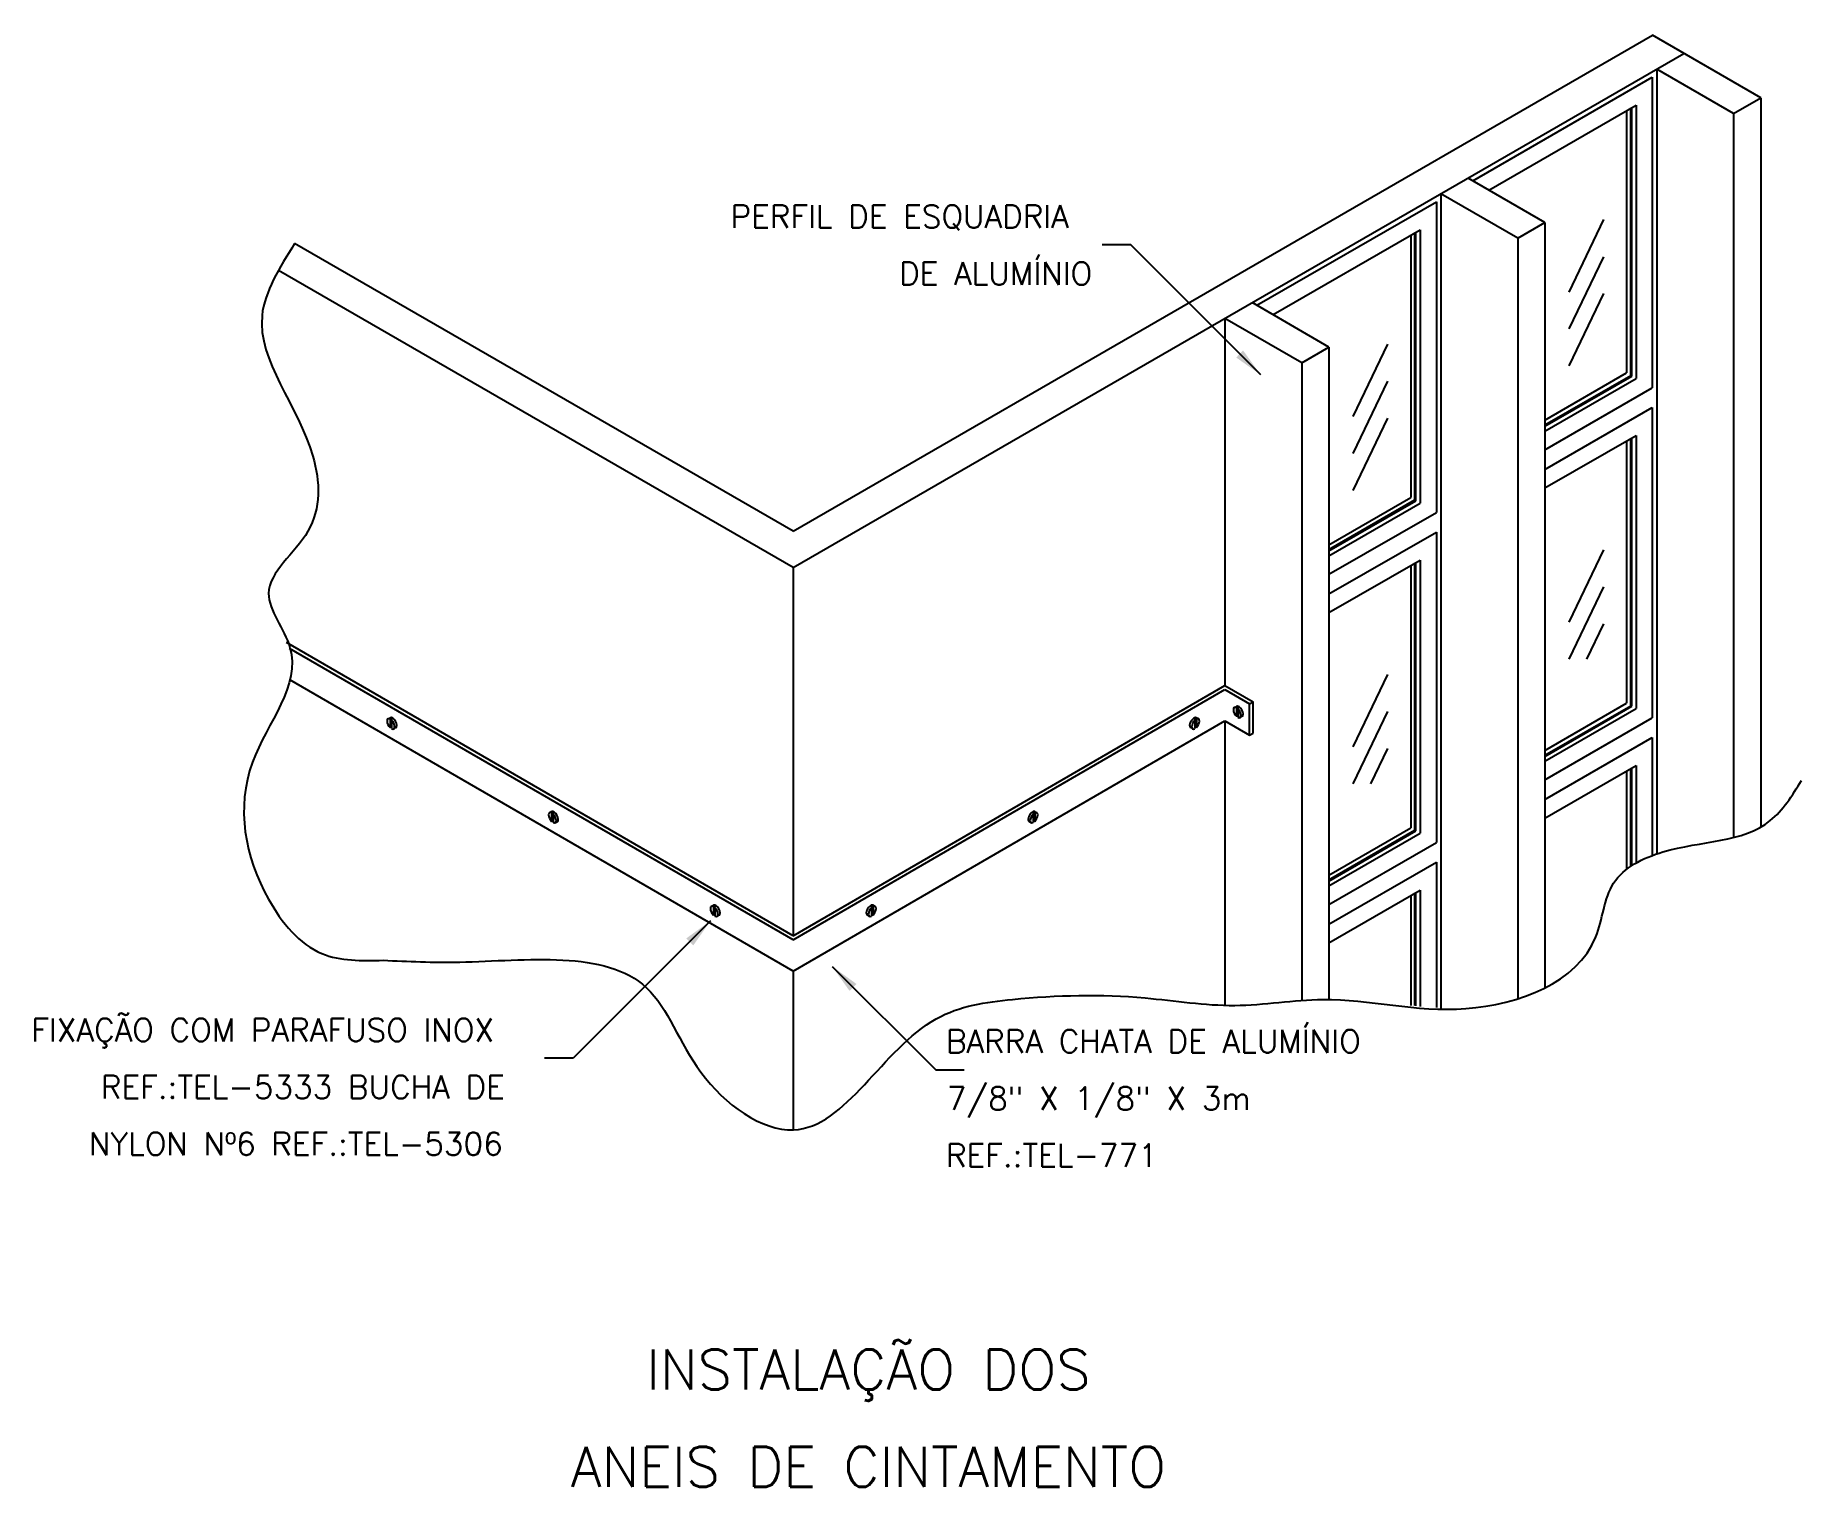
# Model space of a CAD drawing. Header units: millimetres. Extents: x -6472 to -6456.5, y -4657 to -4644.3.
import ezdxf
from ezdxf.enums import TextEntityAlignment as Align

# ---------------------------------------------------------------- set-up
doc = ezdxf.new("R2010")
doc.units = ezdxf.units.MM
doc.header["$LTSCALE"] = 10
doc.layers.add('Termotécnica', color=7, linetype='Continuous')
doc.styles.add('r140', font='romans.shx')
doc.styles.add('r80', font='romans.shx')

msp = doc.modelspace()

# ---------------------------------------------------------------- linework, layer by layer
at = {"layer": 'Termotécnica', "color": 2}
for p, q in [((-6465.345, -4648.655), (-6457.832, -4644.317)), ((-6456.886, -4644.863), (-6457.832, -4644.317)), ((-6465.345, -4648.972), (-6457.557, -4644.476)), ((-6457.795, -4644.613), (-6457.795, -4651.476)), ((-6457.124, -4645.001), (-6457.795, -4644.613)), ((-6459.404, -4645.589), (-6457.835, -4644.682)), ((-6457.835, -4644.682), (-6457.835, -4647.399)), ((-6459.262, -4645.67), (-6457.976, -4644.928)), ((-6457.976, -4644.928), (-6457.976, -4647.318)), ((-6457.124, -4645.001), (-6456.886, -4644.863)), ((-6456.886, -4644.863), (-6456.886, -4651.241)), ((-6458.059, -4644.975), (-6458.059, -4647.27)), ((-6457.124, -4645.001), (-6457.124, -4651.333)), ((-6459.011, -4646.09), (-6459.682, -4645.703)), ((-6459.682, -4645.703), (-6459.682, -4652.827)), ((-6458.773, -4645.953), (-6459.444, -4645.565)), ((-6461.292, -4646.678), (-6459.722, -4645.772)), ((-6459.722, -4645.772), (-6459.722, -4648.489)), ((-6461.15, -4646.76), (-6459.864, -4646.018)), ((-6459.864, -4646.018), (-6459.864, -4648.408)), ((-6459.011, -4646.09), (-6458.773, -4645.953)), ((-6458.773, -4645.953), (-6458.773, -4652.653)), ((-6465.345, -4648.655), (-6469.704, -4646.138)), ((-6459.946, -4646.065), (-6459.946, -4648.36)), ((-6459.011, -4646.09), (-6459.011, -4652.749)), ((-6465.345, -4648.972), (-6469.846, -4646.374)), ((-6460.899, -4647.18), (-6461.57, -4646.793)), ((-6461.57, -4646.793), (-6461.57, -4650.004)), ((-6460.661, -4647.043), (-6461.332, -4646.655)), ((-6460.899, -4647.18), (-6460.661, -4647.043)), ((-6460.661, -4647.043), (-6460.661, -4652.746)), ((-6460.899, -4647.18), (-6460.899, -4652.756)), ((-6458.773, -4647.683), (-6458.059, -4647.27)), ((-6458.773, -4647.778), (-6457.976, -4647.318)), ((-6458.773, -4647.941), (-6457.835, -4647.399)), ((-6458.773, -4648.113), (-6457.835, -4647.571)), ((-6457.835, -4647.571), (-6457.835, -4650.287)), ((-6458.773, -4648.276), (-6457.976, -4647.816)), ((-6458.059, -4647.864), (-6458.059, -4650.159)), ((-6457.976, -4647.816), (-6457.976, -4650.206)), ((-6460.661, -4648.773), (-6459.946, -4648.36)), ((-6460.661, -4648.868), (-6459.864, -4648.408)), ((-6460.661, -4649.031), (-6459.722, -4648.489)), ((-6460.661, -4649.202), (-6459.722, -4648.661)), ((-6459.722, -4648.661), (-6459.722, -4651.377)), ((-6460.661, -4649.366), (-6459.864, -4648.906)), ((-6459.946, -4648.954), (-6459.946, -4651.248)), ((-6459.864, -4648.906), (-6459.864, -4651.296)), ((-6465.345, -4648.972), (-6465.345, -4652.193)), ((-6465.345, -4652.193), (-6469.776, -4649.628)), ((-6465.345, -4652.193), (-6461.57, -4650.004)), ((-6461.57, -4650.004), (-6461.324, -4650.146)), ((-6461.488, -4650.197), (-6461.47, -4650.186)), ((-6458.773, -4650.571), (-6458.059, -4650.159)), ((-6468.888, -4650.296), (-6468.87, -4650.285)), ((-6468.87, -4650.297), (-6468.865, -4650.294)), ((-6468.87, -4650.297), (-6468.87, -4650.371)), ((-6468.865, -4650.294), (-6468.851, -4650.304)), ((-6468.865, -4650.294), (-6468.865, -4650.368)), ((-6468.856, -4650.307), (-6468.851, -4650.304)), ((-6468.856, -4650.307), (-6468.856, -4650.381)), ((-6461.826, -4650.294), (-6461.839, -4650.304)), ((-6461.834, -4650.307), (-6461.839, -4650.304)), ((-6461.834, -4650.307), (-6461.834, -4650.381)), ((-6461.826, -4650.294), (-6461.826, -4650.368)), ((-6461.82, -4650.297), (-6461.826, -4650.294)), ((-6461.802, -4650.296), (-6461.821, -4650.285)), ((-6461.82, -4650.297), (-6461.82, -4650.371)), ((-6461.57, -4650.313), (-6461.57, -4652.805)), ((-6461.47, -4650.198), (-6461.465, -4650.195)), ((-6461.47, -4650.198), (-6461.47, -4650.272)), ((-6461.47, -4650.272), (-6461.465, -4650.269)), ((-6461.465, -4650.195), (-6461.451, -4650.205)), ((-6461.465, -4650.195), (-6461.465, -4650.269)), ((-6461.465, -4650.269), (-6461.456, -4650.275)), ((-6461.456, -4650.208), (-6461.451, -4650.205)), ((-6461.456, -4650.208), (-6461.456, -4650.282)), ((-6461.438, -4650.284), (-6461.42, -4650.273)), ((-6458.773, -4650.666), (-6457.976, -4650.206)), ((-6458.773, -4650.829), (-6457.835, -4650.287)), ((-6468.87, -4650.371), (-6468.865, -4650.368)), ((-6468.865, -4650.368), (-6468.856, -4650.374)), ((-6468.838, -4650.383), (-6468.819, -4650.372)), ((-6461.852, -4650.383), (-6461.871, -4650.372)), ((-6461.826, -4650.368), (-6461.834, -4650.374)), ((-6461.82, -4650.371), (-6461.826, -4650.368)), ((-6458.773, -4651.001), (-6457.835, -4650.459)), ((-6457.835, -4650.459), (-6457.835, -4651.49)), ((-6458.773, -4651.164), (-6457.976, -4650.704)), ((-6458.059, -4650.752), (-6458.059, -4651.611)), ((-6457.976, -4650.704), (-6457.976, -4651.556)), ((-6467.476, -4651.117), (-6467.457, -4651.106)), ((-6467.457, -4651.118), (-6467.452, -4651.115)), ((-6467.457, -4651.118), (-6467.457, -4651.192)), ((-6467.452, -4651.115), (-6467.452, -4651.189)), ((-6467.452, -4651.115), (-6467.438, -4651.125)), ((-6463.238, -4651.115), (-6463.252, -4651.125)), ((-6463.233, -4651.118), (-6463.238, -4651.115)), ((-6463.238, -4651.115), (-6463.238, -4651.189)), ((-6463.215, -4651.117), (-6463.233, -4651.106)), ((-6463.233, -4651.118), (-6463.233, -4651.192)), ((-6467.457, -4651.192), (-6467.452, -4651.189)), ((-6467.452, -4651.189), (-6467.444, -4651.195)), ((-6467.444, -4651.128), (-6467.438, -4651.125)), ((-6467.444, -4651.128), (-6467.444, -4651.202)), ((-6467.426, -4651.204), (-6467.407, -4651.193)), ((-6463.265, -4651.204), (-6463.283, -4651.193)), ((-6463.247, -4651.128), (-6463.252, -4651.125)), ((-6463.247, -4651.128), (-6463.247, -4651.202)), ((-6463.238, -4651.189), (-6463.247, -4651.195)), ((-6463.233, -4651.192), (-6463.238, -4651.189)), ((-6460.661, -4651.661), (-6459.946, -4651.248)), ((-6460.661, -4651.756), (-6459.864, -4651.296)), ((-6460.661, -4651.919), (-6459.722, -4651.377)), ((-6460.661, -4652.091), (-6459.722, -4651.549)), ((-6459.722, -4651.549), (-6459.722, -4652.821)), ((-6460.661, -4652.254), (-6459.864, -4651.794)), ((-6459.946, -4651.842), (-6459.946, -4652.801)), ((-6459.864, -4651.794), (-6459.864, -4652.811)), ((-6466.061, -4651.936), (-6466.043, -4651.925)), ((-6466.043, -4651.937), (-6466.038, -4651.934)), ((-6466.043, -4651.937), (-6466.043, -4652.011)), ((-6466.043, -4652.011), (-6466.038, -4652.008)), ((-6466.038, -4651.934), (-6466.024, -4651.944)), ((-6466.038, -4651.934), (-6466.038, -4652.008)), ((-6466.038, -4652.008), (-6466.029, -4652.014)), ((-6466.029, -4651.947), (-6466.024, -4651.944)), ((-6466.029, -4651.947), (-6466.029, -4652.021)), ((-6466.011, -4652.023), (-6465.992, -4652.012)), ((-6464.679, -4652.023), (-6464.698, -4652.012)), ((-6464.653, -4651.934), (-6464.666, -4651.944)), ((-6464.661, -4651.947), (-6464.666, -4651.944)), ((-6464.661, -4651.947), (-6464.661, -4652.021)), ((-6464.653, -4652.008), (-6464.661, -4652.014)), ((-6464.653, -4651.934), (-6464.653, -4652.008)), ((-6464.647, -4651.937), (-6464.653, -4651.934)), ((-6464.647, -4652.011), (-6464.653, -4652.008)), ((-6464.629, -4651.936), (-6464.648, -4651.925)), ((-6464.647, -4651.937), (-6464.647, -4652.011)), ((-6465.345, -4652.502), (-6465.345, -4653.891))]:
    msp.add_line(p, q, dxfattribs=at)
at = {"layer": 'Termotécnica', "color": 1}
for p, q in [((-6458.023, -4647.291), (-6458.023, -4644.952)), ((-6458.013, -4647.297), (-6458.013, -4644.952)), ((-6458.261, -4645.929), (-6458.564, -4646.562)), ((-6459.91, -4648.381), (-6459.91, -4646.041)), ((-6459.9, -4648.387), (-6459.9, -4646.041)), ((-6458.261, -4646.253), (-6458.564, -4646.885)), ((-6458.261, -4646.576), (-6458.564, -4647.209)), ((-6460.149, -4647.019), (-6460.452, -4647.652)), ((-6460.149, -4647.342), (-6460.452, -4647.975)), ((-6458.773, -4647.725), (-6458.023, -4647.291)), ((-6458.773, -4647.736), (-6458.013, -4647.297)), ((-6460.149, -4647.666), (-6460.452, -4648.299)), ((-6458.023, -4650.18), (-6458.023, -4647.84)), ((-6458.013, -4650.185), (-6458.013, -4647.84)), ((-6460.661, -4648.814), (-6459.91, -4648.381)), ((-6460.661, -4648.826), (-6459.9, -4648.387)), ((-6459.91, -4651.269), (-6459.91, -4648.93)), ((-6459.9, -4651.275), (-6459.9, -4648.93)), ((-6458.261, -4648.817), (-6458.564, -4649.45)), ((-6458.261, -4649.141), (-6458.564, -4649.774)), ((-6458.261, -4649.464), (-6458.41, -4649.774)), ((-6460.149, -4649.907), (-6460.452, -4650.54)), ((-6458.773, -4650.613), (-6458.023, -4650.18)), ((-6458.773, -4650.625), (-6458.013, -4650.185)), ((-6460.149, -4650.231), (-6460.452, -4650.863)), ((-6460.149, -4650.554), (-6460.297, -4650.864)), ((-6458.023, -4651.586), (-6458.023, -4650.728)), ((-6458.013, -4651.579), (-6458.013, -4650.728)), ((-6460.661, -4651.703), (-6459.91, -4651.269)), ((-6460.661, -4651.714), (-6459.9, -4651.275)), ((-6459.91, -4652.803), (-6459.91, -4651.818)), ((-6459.9, -4652.806), (-6459.9, -4651.818))]:
    msp.add_line(p, q, dxfattribs=at)
at = {"layer": 'Termotécnica', "color": 2, "ltscale": 1.6}
for p, q in [((-6462.393, -4646.15), (-6462.643, -4646.15)), ((-6461.258, -4647.286), (-6462.393, -4646.15)), ((-6466.068, -4652.062), (-6467.27, -4653.264)), ((-6465.005, -4652.46), (-6464.099, -4653.366)), ((-6467.27, -4653.264), (-6467.52, -4653.264)), ((-6464.099, -4653.366), (-6463.849, -4653.366))]:
    msp.add_line(p, q, dxfattribs=at)
at = {"layer": 'Termotécnica', "color": 3}
for p, q in [((-6465.345, -4652.229), (-6469.749, -4649.679)), ((-6465.345, -4652.502), (-6469.747, -4649.953)), ((-6465.345, -4652.229), (-6461.57, -4650.039)), ((-6461.57, -4650.039), (-6461.355, -4650.164)), ((-6461.355, -4650.164), (-6461.324, -4650.146)), ((-6461.355, -4650.437), (-6461.355, -4650.164)), ((-6461.324, -4650.419), (-6461.324, -4650.146)), ((-6465.345, -4652.502), (-6461.57, -4650.313)), ((-6461.57, -4650.313), (-6461.355, -4650.437)), ((-6461.355, -4650.437), (-6461.324, -4650.419))]:
    msp.add_line(p, q, dxfattribs=at)
at = {"layer": 'Termotécnica', "color": 2}
for centre, major_axis, start_param, end_param in [((-6461.463, -4650.24), (-0.025, 0.0433), -0.644673, 2.073751), ((-6461.445, -4650.23), (-0.025, 0.0433), 3.141593, 6.283185), ((-6468.863, -4650.339), (-0.025, 0.0433), -0.644673, 2.073751), ((-6468.844, -4650.329), (-0.025, 0.0433), 3.141593, 6.283185), ((-6468.863, -4650.339), (-0.025, 0.0433), 2.496756, 5.215581), ((-6461.846, -4650.329), (0.025, 0.0433), 0, 3.141593), ((-6461.827, -4650.339), (0.025, 0.0433), 1.067604, 3.786429), ((-6461.827, -4650.339), (0.025, 0.0433), 4.209434, 6.927858), ((-6461.463, -4650.24), (-0.025, 0.0433), 2.496756, 5.215581), ((-6467.451, -4651.16), (-0.025, 0.0433), -0.644673, 2.073751), ((-6467.432, -4651.15), (-0.025, 0.0433), 3.141593, 6.283185), ((-6463.258, -4651.15), (0.025, 0.0433), 0, 3.141593), ((-6463.24, -4651.16), (0.025, 0.0433), 4.209434, 6.927858), ((-6467.451, -4651.16), (-0.025, 0.0433), 2.496756, 5.215581), ((-6463.24, -4651.16), (0.025, 0.0433), 1.067604, 3.786429), ((-6466.036, -4651.979), (-0.025, 0.0433), -0.644673, 2.073751), ((-6466.017, -4651.969), (-0.025, 0.0433), 3.141593, 6.283185), ((-6466.036, -4651.979), (-0.025, 0.0433), 2.496756, 5.215581), ((-6464.673, -4651.969), (0.025, 0.0433), 0, 3.141593), ((-6464.654, -4651.979), (0.025, 0.0433), 1.067604, 3.786429), ((-6464.654, -4651.979), (0.025, 0.0433), 4.209434, 6.927858)]:
    msp.add_ellipse(centre, major_axis=major_axis, ratio=0.500279, start_param=start_param, end_param=end_param, dxfattribs=at)
at = {"layer": 'Termotécnica', "color": 1}
for points in [[(-6469.704, -4646.138), (-6469.989, -4646.767), (-6469.545, -4647.997), (-6469.588, -4648.654), (-6469.932, -4649.198), (-6469.746, -4649.67), (-6470.073, -4650.674), (-6469.932, -4651.873), (-6469.465, -4652.348), (-6468.93, -4652.407)], [(-6468.93, -4652.407), (-6468.261, -4652.422), (-6466.627, -4652.647), (-6466.153, -4653.386), (-6465.342, -4653.89), (-6464.094, -4652.918), (-6463.429, -4652.749), (-6462.268, -4652.736), (-6461.485, -4652.801), (-6460.715, -4652.75), (-6459.463, -4652.829), (-6458.328, -4652.203), (-6458.172, -4651.733), (-6457.741, -4651.459), (-6456.802, -4651.185), (-6456.528, -4650.833)]]:
    msp.add_spline(points, degree=3, dxfattribs=at)
at = {"layer": 'Termotécnica', "color": 2, "ltscale": 1.6}
for points in [[(-6461.472, -4647.135), (-6461.412, -4647.073), (-6461.258, -4647.286)], [(-6466.219, -4652.277), (-6466.281, -4652.216), (-6466.068, -4652.062)], [(-6464.853, -4652.674), (-6464.792, -4652.614), (-6465.005, -4652.46)]]:
    msp.add_solid(points, dxfattribs=at)

# ---------------------------------------------------------------- texts
at = {"layer": 'Termotécnica', "color": 2, "style": 'r80'}
for s, p in [('PERFIL DE ESQUADRIA', (-6465.892, -4646.001)), ('DE ALUMÍNIO', (-6464.419, -4646.5)), ('FIXAÇÃO COM PARAFUSO INOX', (-6472.006, -4653.116)), ('BARRA CHATA DE ALUMÍNIO', (-6464.009, -4653.215)), ('REF.:TEL-5333 BUCHA DE ', (-6471.398, -4653.615)), ('7/8" X 1/8" X 3m', (-6464.001, -4653.715)), ('NYLON Nº6 REF.:TEL-5306', (-6471.503, -4654.112)), ('REF.:TEL-771', (-6464.009, -4654.213))]:
    msp.add_text(s, height=0.2, dxfattribs=at).set_placement(p)
at = {"layer": 'Termotécnica', "color": 5, "style": 'r140'}
for s, p in [('INSTALAÇÃO DOS', (-6464.688, -4656.266)), ('ANEIS DE CINTAMENTO', (-6464.688, -4657.116))]:
    msp.add_text(s, height=0.35, dxfattribs=at).set_placement(p, align=Align.BOTTOM_CENTER)

doc.saveas('drawing.dxf')
